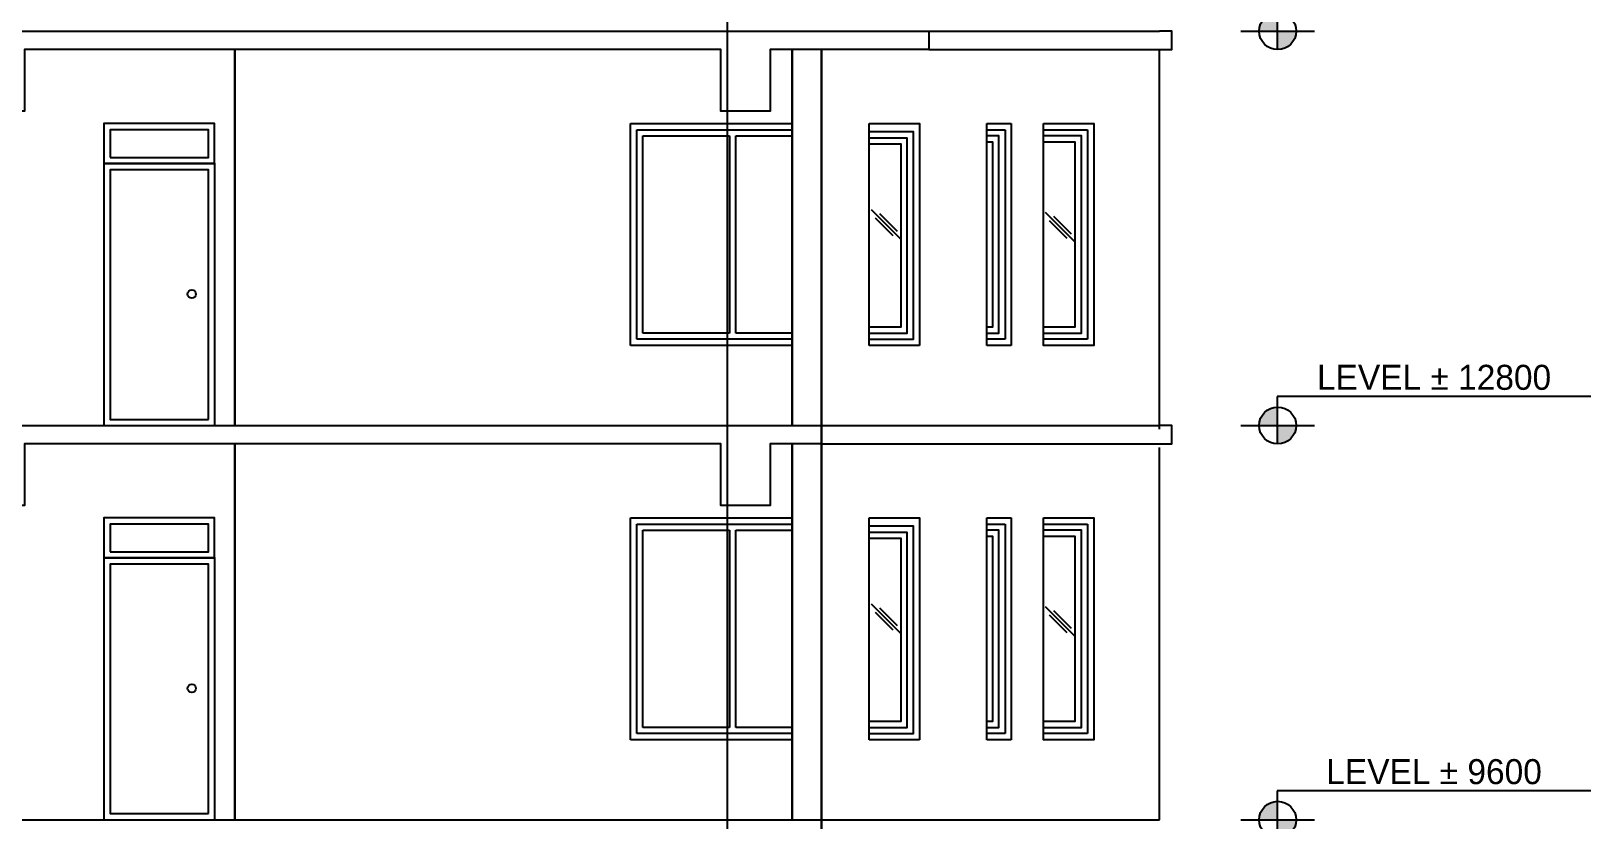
# Model space of a CAD drawing. Header units: millimetres. Extents: x 173236 to 801264, y -94969 to 615039.
# Drawn here: x 496845 to 509499, y -10874 to -4474 of the extents above; entities that cross this region are included whole.
import ezdxf
from ezdxf.enums import TextEntityAlignment as Align

# ---------------------------------------------------------------- set-up
doc = ezdxf.new("R2010")
doc.units = ezdxf.units.MM
doc.header["$MEASUREMENT"] = 0
for name, color, linetype in [('VOX-A-ANNO-GRID-LINE', 254, 'Continuous'), ('VOX-A-ANNO-LEVEL', 200, 'Continuous'), ('VOX-A-ANNO-SYMB', 33, 'Continuous'), ('VOX-A-COLUMN-SECT', 210, 'Continuous'), ('VOX-A-DOOR-ELEV', 83, 'Continuous'), ('VOX-A-ELEV-2', 133, 'Continuous'), ('VOX-A-ELEV-4-FAR', 137, 'Continuous')]:
    doc.layers.add(name, color=color, linetype=linetype)
doc.layers.add('VOX-A-WALL-SECT', color=1, linetype='Continuous', lineweight=30)
doc.styles.add('2 mm Rotis Annotative', font='', dxfattribs={"height": 2})
doc.styles.get('2 mm Rotis Annotative').set_extended_font_data('Rotis Sans Serif')

# ---------------------------------------------------------------- blocks, each defined once
blk = doc.blocks.new('*U57')
at = {"layer": 'VOX-A-ANNO-LEVEL'}
h = blk.add_hatch(color=256, dxfattribs=at)
h.dxf.hatch_style = 1
edge = h.paths.add_edge_path()
edge.add_arc((0.05, 0), 1.5, 267.655, 360)
edge.add_line((1.55, 0), (0, 0))
edge.add_line((0, 0), (-0.01, -1.5))
edge = h.paths.add_edge_path()
edge.add_arc((0.05, 0), 1.5, 91.2628, 180)
edge.add_line((-1.45, 0), (0, 0))
edge.add_line((0, 0), (0.01, 1.5))
for p, q in [((0.02, 2.34), (0, -1.5)), ((25.46, 2.34), (0.02, 2.34)), ((-2.95, 0), (3.05, 0))]:
    blk.add_line(p, q, dxfattribs=at)
blk.add_circle((0.05, 0), 1.5, dxfattribs=at)
at = {"layer": 'VOX-A-ANNO-LEVEL', "style": '2 mm Rotis Annotative'}
blk.add_attdef('LEVEL_NAME', text='', height=2.03, dxfattribs=at).set_placement((12.74, 3.91), align=Align.MIDDLE)
blk = doc.blocks.new('H')
at = {"layer": 'VOX-A-ANNO-SYMB', "ltscale": 0.05}
for p, q in [((12995.98, -127.71), (12986.48, -137.21)), ((12993.29, -128.98), (12987.65, -134.63)), ((12994.71, -130.4), (12989.06, -136.04))]:
    blk.add_line(p, q, dxfattribs=at)

msp = doc.modelspace()

# ---------------------------------------------------------------- linework, layer by layer
at = {"layer": 'VOX-A-ANNO-GRID-LINE'}
msp.add_line((502491, 1658.1), (502491, -25804.5), dxfattribs=at)
at = {"layer": 'VOX-A-COLUMN-SECT'}
for points in [[(492684.9, -4623.8), (492684.9, -4473.8), (504128.3, -4473.8), (504128.3, -4623.8), (502841.6, -4623.8), (502841.5, -5123.8), (502441.5, -5123.8), (502441.6, -4623.8), (496790.5, -4623.8), (496790.4, -5123.8), (496390.4, -5123.8), (496390.5, -4623.8)], [(492684.9, -7823.8), (492684.9, -7673.8), (503257.8, -7673.8), (503257.8, -7823.8), (502841.6, -7823.8), (502841.5, -8323.8), (502441.5, -8323.8), (502441.6, -7823.8), (496790.5, -7823.8), (496790.4, -8323.8), (496390.4, -8323.8), (496390.5, -7823.8)], [(492684.9, -11023.8), (492684.9, -10873.8), (503257.8, -10873.8), (503257.8, -11023.8), (502841.6, -11023.8), (502841.5, -11523.8), (502441.5, -11523.8), (502441.6, -11023.8), (496790.5, -11023.8), (496790.4, -11523.8), (496390.4, -11523.8), (496390.5, -11023.8)]]:
    msp.add_lwpolyline(points, close=True, dxfattribs=at)
at = {"layer": 'VOX-A-DOOR-ELEV'}
for p, q in [((501708.3, -7023.8), (501708.3, -5223.8)), ((501708.3, -5223.8), (503020.6, -5223.8)), ((501758.3, -6973.8), (501758.3, -5273.8)), ((501758.3, -5273.8), (503020.6, -5273.8)), ((501808.3, -6923.8), (501808.3, -5323.8)), ((501808.3, -5323.8), (502511.9, -5323.8)), ((502511.9, -5323.8), (502511.9, -6923.8)), ((502561.9, -6923.8), (502561.9, -5323.8)), ((502561.9, -5323.8), (503020.6, -5323.8)), ((502511.9, -6923.8), (501808.3, -6923.8)), ((503020.6, -6923.8), (502561.9, -6923.8)), ((503020.6, -7023.8), (501708.3, -7023.8)), ((503020.6, -6973.8), (501758.3, -6973.8)), ((501708.3, -10223.8), (501708.3, -8423.8)), ((501708.3, -8423.8), (503020.6, -8423.8)), ((501758.3, -10173.8), (501758.3, -8473.8)), ((501758.3, -8473.8), (503020.6, -8473.8)), ((501808.3, -10123.8), (501808.3, -8523.8)), ((501808.3, -8523.8), (502511.9, -8523.8)), ((502511.9, -8523.8), (502511.9, -10123.8)), ((502561.9, -10123.8), (502561.9, -8523.8)), ((502561.9, -8523.8), (503020.6, -8523.8)), ((503020.6, -10223.8), (501708.3, -10223.8)), ((503020.6, -10173.8), (501758.3, -10173.8)), ((502511.9, -10123.8), (501808.3, -10123.8)), ((503020.6, -10123.8), (502561.9, -10123.8))]:
    msp.add_line(p, q, dxfattribs=at)
for points in [[(497434.9, -5548.4), (498332.9, -5548.4), (498332.9, -5223.8), (497434.9, -5223.8)], [(497484.9, -5498.4), (498282.9, -5498.4), (498282.9, -5273.8), (497484.9, -5273.8)], [(498284.8, -7623.8), (498284.8, -5598.4), (497484.9, -5598.4), (497484.9, -7623.8)], [(497434.9, -8748.4), (498332.9, -8748.4), (498332.9, -8423.8), (497434.9, -8423.8)], [(497484.9, -8698.4), (498282.9, -8698.4), (498282.9, -8473.8), (497484.9, -8473.8)], [(498284.8, -10823.8), (498284.8, -8798.4), (497484.9, -8798.4), (497484.9, -10823.8)]]:
    msp.add_lwpolyline(points, close=True, dxfattribs=at)
for points in [[(498334.8, -7673.8), (498334.8, -5548.4), (497434.9, -5548.4), (497434.9, -7673.8)], [(498334.8, -10873.8), (498334.8, -8748.4), (497434.9, -8748.4), (497434.9, -10873.8)]]:
    msp.add_lwpolyline(points, dxfattribs=at)
for centre in [(498147.9, -6607), (498147.9, -9807)]:
    msp.add_circle(centre, 34.1, dxfattribs=at)
at = {"layer": 'VOX-A-ELEV-2'}
for p, q in [((504128.3, -4473.8), (505998.9, -4473.8)), ((504128.3, -4623.8), (505998.9, -4623.8)), ((503257.8, -7673.8), (505998.9, -7673.8)), ((503257.8, -7823.8), (505998.9, -7823.8)), ((503257.8, -10873.8), (505998.9, -10873.8))]:
    msp.add_line(p, q, dxfattribs=at)
for points in [[(505998.9, -4623.8), (506098.9, -4623.8), (506098.9, -4473.8), (505998.9, -4473.8)], [(505998.9, -7823.8), (506098.9, -7823.8), (506098.9, -7673.8), (505998.9, -7673.8)]]:
    msp.add_lwpolyline(points, dxfattribs=at)
at = {"layer": 'VOX-A-ELEV-4-FAR'}
for p, q in [((505998.9, -7703.5), (505998.9, -4623.8)), ((503644.4, -7023.8), (503644.4, -5223.8)), ((504053.3, -5291.1), (504053.3, -7023.8)), ((504599.3, -7023.8), (504599.3, -5223.8)), ((504599.3, -5223.8), (504796.7, -5223.8)), ((504599.3, -5273.8), (504746.7, -5273.8)), ((504746.7, -5273.8), (504746.7, -6973.8)), ((504796.7, -5223.8), (504796.7, -7023.8)), ((505057.6, -5273.8), (505416.4, -5273.8)), ((505416.4, -5273.8), (505416.4, -6973.8)), ((504053.3, -7023.8), (503644.4, -7023.8)), ((504746.7, -6973.8), (504599.3, -6973.8)), ((504796.7, -7023.8), (504599.3, -7023.8)), ((505416.4, -6973.8), (505057.6, -6973.8)), ((505998.9, -10873.8), (505998.9, -7853.5)), ((503644.4, -10223.8), (503644.4, -8423.8)), ((504599.3, -10223.8), (504599.3, -8423.8)), ((504599.3, -8423.8), (504796.7, -8423.8)), ((504599.3, -8473.8), (504746.7, -8473.8)), ((504746.7, -8473.8), (504746.7, -10173.8)), ((504796.7, -8423.8), (504796.7, -10223.8)), ((505057.6, -8473.8), (505416.4, -8473.8)), ((505416.4, -8473.8), (505416.4, -10173.8)), ((504053.3, -8491.1), (504053.3, -10223.8)), ((504053.3, -10223.8), (503644.4, -10223.8)), ((504746.7, -10173.8), (504599.3, -10173.8)), ((504796.7, -10223.8), (504599.3, -10223.8)), ((505416.4, -10173.8), (505057.6, -10173.8))]:
    msp.add_line(p, q, dxfattribs=at)
for points in [[(503644.4, -5223.8), (504053.3, -5223.8), (504053.3, -5291.1)], [(503644.4, -6973.8), (504003.3, -6973.8), (504003.3, -5291.1), (503644.4, -5291.1)], [(503644.4, -6923.8), (503953.3, -6923.8), (503953.3, -5341.1), (503644.4, -5341.1)], [(503644.4, -6873.8), (503903.3, -6873.8), (503903.3, -5391.1), (503644.4, -5391.1)], [(504599.3, -6923.8), (504696.7, -6923.8), (504696.7, -5323.8), (504599.3, -5323.8)], [(504599.3, -6873.8), (504646.7, -6873.8), (504646.7, -5373.8), (504599.3, -5373.8)], [(505057.6, -6923.8), (505366.4, -6923.8), (505366.4, -5323.8), (505057.6, -5323.8)], [(505057.6, -6873.8), (505316.4, -6873.8), (505316.4, -5373.8), (505057.6, -5373.8)], [(503644.4, -8423.8), (504053.3, -8423.8), (504053.3, -8491.1)], [(503644.4, -10173.8), (504003.3, -10173.8), (504003.3, -8491.1), (503644.4, -8491.1)], [(503644.4, -10123.8), (503953.3, -10123.8), (503953.3, -8541.1), (503644.4, -8541.1)], [(503644.4, -10073.8), (503903.3, -10073.8), (503903.3, -8591.1), (503644.4, -8591.1)], [(504599.3, -10123.8), (504696.7, -10123.8), (504696.7, -8523.8), (504599.3, -8523.8)], [(504599.3, -10073.8), (504646.7, -10073.8), (504646.7, -8573.8), (504599.3, -8573.8)], [(505057.6, -10123.8), (505366.4, -10123.8), (505366.4, -8523.8), (505057.6, -8523.8)], [(505057.6, -10073.8), (505316.4, -10073.8), (505316.4, -8573.8), (505057.6, -8573.8)]]:
    msp.add_lwpolyline(points, dxfattribs=at)
for points in [[(505057.6, -5223.8), (505466.4, -5223.8), (505466.4, -7023.8), (505057.6, -7023.8)], [(505057.6, -8423.8), (505466.4, -8423.8), (505466.4, -10223.8), (505057.6, -10223.8)]]:
    msp.add_lwpolyline(points, close=True, dxfattribs=at)
at = {"layer": 'VOX-A-WALL-SECT'}
for p, q in [((498497.9, -7673.8), (498497.9, -4623.8)), ((503020.6, -4623.8), (503020.6, -7673.8)), ((503257.8, -4623.8), (503257.8, -20473.8)), ((498497.9, -10873.8), (498497.9, -7823.8)), ((503020.6, -7823.8), (503020.6, -10873.8))]:
    msp.add_line(p, q, dxfattribs=at)

# ---------------------------------------------------------------- block references
at = {"xscale": 100, "yscale": 100, "zscale": 100}
for p, values in [((506953.3, -4473.8), {'LEVEL_NAME': 'LEVEL %%P 16000'}), ((506953.3, -7673.8), {'LEVEL_NAME': 'LEVEL %%P 12800'}), ((506953.3, -10873.8), {'LEVEL_NAME': 'LEVEL %%P 9600'})]:
    msp.add_blockref('*U57', p, dxfattribs=at).add_auto_attribs(values)
at = {"layer": 'VOX-A-ELEV-4-FAR', "xscale": -25.4, "yscale": 25.4, "zscale": 25.4}
for p in [(833757, -2676.5), (835169.9, -2698.8), (833757, -5876.5), (835169.9, -5898.8)]:
    msp.add_blockref('H', p, dxfattribs=at)

doc.saveas('drawing.dxf')
